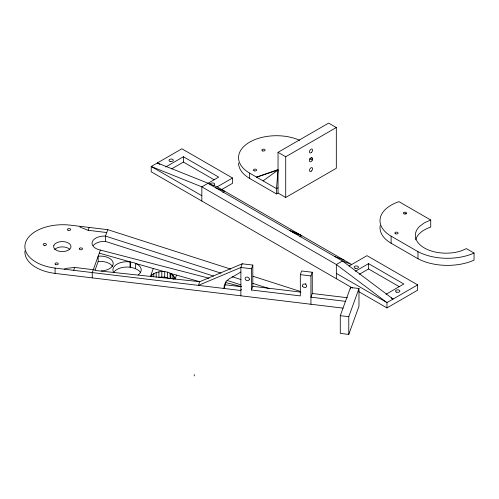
<?xml version="1.0" encoding="UTF-8"?>
<svg xmlns="http://www.w3.org/2000/svg" width="499" height="499" viewBox="0 0 499 499"><rect width="100%" height="100%" fill="white"/><g stroke="black" fill="none" stroke-linecap="round" stroke-linejoin="round"><path stroke-width="0.75" d="M277.856 169.629L256.611 177.139L278.037 170.028L276.502 188.628L276.502 193.943L278.037 193.057L285.709 197.479L336.32 168.263L336.32 127.526L328.654 123.097L278.037 152.32L278.037 193.057M240.874 272.017L231.617 277.5A17.353 13.866 19.9 0 0 224.257 285.553L223.982 288.459L225.311 284.786L225.585 281.879M64.702 269.248L64.97 268.518L74.707 267.458L93.282 269.697L97.074 270.676L199.737 281.698L242.202 263.796L252.818 265.075L252.818 286.332L251.49 290.006L300.323 295.901L300.323 274.643L301.652 270.969L312.268 272.248L312.268 293.499L310.939 297.179L345.333 301.327M80.227 226.346L79.965 227.076L88.148 230.301L106.73 232.54M73.665 270.333L74.707 267.458M88.148 230.301L89.19 227.425M220.957 273.14L105.445 236.083A12.487 7.211 0 0 0 92.303 241.797A12.487 7.211 0 0 0 100.386 250.074L92.246 272.573L92.246 277.887M230.763 269.123L107.772 229.665L105.445 236.083L105.445 241.397A12.487 7.211 0 0 0 93.257 245.477M95.084 270.04L98.166 261.52L98.166 256.205A12.843 7.416 0 0 1 113.105 262.63A12.843 7.416 0 0 1 101.203 270.907M130.058 261.931L130.058 267.246M252.818 265.075L251.49 268.755L240.874 267.476L198.409 285.378L199.737 281.698L170.477 273.383L170.477 278.692L164.72 277.088L164.72 271.774L153.293 268.493L150.473 276.303C156.468 269.597 172.08 269.454 175.105 279.003L176.515 275.099M242.202 263.796L240.874 267.476L240.874 295.813M241.316 289.27L240.874 290.499L55.09 268.088A37.961 21.912 0 0 1 25.692 242.158A37.961 21.912 0 0 1 70.615 225.186L107.772 229.665M310.939 304.265L310.939 275.928L312.268 272.248M340.287 315.68L350.485 287.486L358.981 288.509L358.981 306.218L348.776 334.411L340.287 333.388L340.287 315.68L348.776 316.703L358.981 288.509M263.085 180.881L278.037 170.028M165.674 167.003L183.426 156.755L218.699 177.12L201.833 186.863L151.216 166.491L151.216 171.806L352.537 288.042M171.594 168.899L183.426 162.069L214.04 179.746M159.905 164.427L157.353 162.955L217.171 186.863L232.503 178.006L232.503 183.32L221.169 189.863M222.866 192.427L224.837 191.285L215.637 187.749M278.037 152.32L285.709 156.748L336.32 127.526M278.037 187.743L276.502 188.628L249.662 173.128A37.961 21.912 0 0 1 247.966 143.182A37.961 21.912 0 0 1 299.612 140.244M299.862 236.882L301.833 235.74L292.632 232.197M349.051 266.036L367.021 255.663L417.632 284.885L417.632 290.2L386.956 307.908L358.613 291.547M355.407 271.225L368.549 263.634L403.828 284L386.083 294.248M359.349 274.263L368.549 268.949L399.169 286.626M417.632 284.885L386.956 302.6L336.345 273.377M415.679 239.832A30.782 17.771 0 0 1 430.724 227.095L430.724 220.009L424.35 222.835L419.459 226.515A30.782 17.771 0 0 0 424.35 247.966A30.782 17.771 0 0 0 461.506 250.791L466.403 248.621L474.05 253.037L474.05 260.122L471.343 261.283A43.656 25.206 0 0 1 417.969 258.738L391.129 243.238A37.961 21.912 0 0 1 380.188 225.598M474.05 253.037L471.343 254.197A43.656 25.206 0 0 1 417.969 251.652L391.129 236.158A37.961 21.912 0 0 1 398.988 201.677L430.724 220.009M164.72 277.088L158.9 277.232L158.9 271.918M300.323 274.643L310.939 275.928M252.818 286.332L300.891 292.127M312.268 293.499L347.429 297.741M225.311 284.786L241.435 286.725M24.925 251.028A37.961 21.912 0 0 0 55.09 273.402L343.044 308.132M100.386 250.074L209.012 278.217M225.604 282.521L241.447 286.626M99.276 253.136L130.663 262.062L130.663 267.377M153.293 268.493L135.397 263.41L135.397 268.724M252.993 276.259L300.417 291.466M232.06 276.702L240.948 279.552M252.793 283.357L269.086 288.578M105.445 241.397L213.553 276.078M226.877 280.357L240.948 284.867M289.563 230.426L298.764 233.969M291.098 231.311L300.298 234.854M334.81 256.548L344.011 260.091M311.002 157.397L312.312 158.158M404.932 213.129L406.08 213.797A1.628 0.942 0 0 0 406.342 212.661L406.08 212.468A1.628 0.942 0 0 0 403.778 212.468A1.628 0.942 0 0 0 403.778 213.797L404.115 213.946A1.628 0.942 0 0 0 406.08 213.797M309.673 158.514L312.305 160.036M238.547 162.948A37.961 21.912 0 0 0 249.662 178.442L276.502 193.943M232.503 178.006L181.892 148.783L151.216 166.491L201.833 195.714M217.171 186.863L351.683 264.52L342.476 260.977L207.964 183.32M391.172 297.947L393.093 299.057L342.476 260.977L336.345 264.52L201.833 186.863L201.833 201.028M417.969 251.652L417.969 258.738M391.129 236.158L391.129 243.238M386.956 307.908L386.956 302.6L336.345 264.52L336.345 278.692M368.549 263.634L368.549 268.949M350.485 287.486L350.485 289.002M348.776 316.703L348.776 334.411M285.709 156.748L285.709 197.479M251.49 268.755L251.49 290.006M249.662 173.128L249.662 178.442M194.254 374.574L194.254 375.903M183.426 156.755L183.426 162.069M174.762 277.319L174.762 278.835M173.764 275.729L173.764 279.521M172.161 274.313L172.161 278.866M170.04 273.14L170.04 278.454M167.514 272.279L167.514 277.594M161.795 271.656L161.795 276.97M156.187 272.56L156.187 277.113M153.798 273.539L153.798 276.577M151.858 274.812L151.858 276.327M55.09 268.088L55.09 273.402M210.69 184.83A2.171 1.254 0 0 1 211.826 183.027A2.171 1.254 0 0 1 214.701 183.988A2.171 1.254 0 0 1 212.568 185.46M305.899 283.875A2.171 1.734 19.9 0 1 305.351 283.75M98.166 261.52A12.843 7.416 0 0 1 112.693 266.765M54.64 249.556A8.676 5.009 0 0 1 69.654 249.213M113.972 272.092A14.153 8.171 0 0 1 129.696 267.165L134.212 268.144L137.892 269.94A14.153 8.171 0 0 1 140.319 272.342M138.154 274.955A14.153 8.171 0 0 0 137.892 264.626L134.212 262.83L129.696 261.856A14.153 8.171 0 0 0 113.523 272.254M53.855 245.471L53.649 246.774A8.676 5.009 0 0 0 66.292 251.028A8.676 5.009 0 0 0 67.627 242.614A8.676 5.009 0 0 0 53.855 245.471M249.363 279.128L249.294 279.577A2.171 1.734 19.9 0 1 246.431 280.407A2.171 1.734 19.9 0 1 245.402 277.762L245.739 277.438A2.171 1.734 19.9 0 1 248.053 277.332A2.171 1.734 19.9 0 1 249.363 279.128M79.36 248.502L79.272 248.745A1.628 0.942 0 0 0 80.564 249.737A1.628 0.942 0 0 0 82.435 249.126L82.522 248.882A1.628 0.942 0 0 0 81.231 247.897A1.628 0.942 0 0 0 79.36 248.502M309.891 159.287L309.661 159.799A2.171 1.254 -60 0 0 310.671 161.77L311.07 161.589A2.171 1.254 -60 0 0 312.137 160.41L312.368 159.898A2.171 1.254 -60 0 0 311.357 157.921L310.958 158.108A2.171 1.254 -60 0 0 309.891 159.287M44.891 245.396L44.467 245.383A1.628 0.942 0 0 1 43.207 244.267A1.628 0.942 0 0 1 45.135 243.543L45.534 243.624A1.628 0.942 0 0 1 46.395 244.653A1.628 0.942 0 0 1 44.891 245.396M262.655 150.923L262.318 150.773A1.628 0.942 0 0 1 262.318 149.444A1.628 0.942 0 0 1 264.62 149.444L264.875 149.638A1.628 0.942 0 0 1 264.62 150.773A1.628 0.942 0 0 1 262.655 150.923M170.072 161.383A2.171 1.254 0 0 0 173.321 160.298A2.171 1.254 0 0 0 170.072 159.212A2.171 1.254 0 0 0 170.072 161.383M396.611 292.171A2.171 1.254 0 0 0 399.861 291.085A2.171 1.254 0 0 0 396.611 290A2.171 1.254 0 0 0 396.611 292.171M355.194 268.262A2.171 1.254 0 0 0 358.45 267.177A2.171 1.254 0 0 0 355.194 266.092A2.171 1.254 0 0 0 355.194 268.262M254.216 170.845A1.628 0.942 0 0 0 256.661 170.028A1.628 0.942 0 0 0 254.216 169.217A1.628 0.942 0 0 0 254.216 170.845M311.413 171.063A2.171 1.254 -60 0 0 312.1 167.708A2.171 1.254 -60 0 0 309.53 169.984A2.171 1.254 -60 0 0 311.413 171.063M311.413 152.476A2.171 1.254 -60 0 0 312.1 149.114A2.171 1.254 -60 0 0 309.53 151.39A2.171 1.254 -60 0 0 311.413 152.476M395.345 233.719A1.628 0.942 0 0 0 398.065 233.301A1.628 0.942 0 0 0 396.075 232.147A1.628 0.942 0 0 0 395.345 233.719M302.731 286.445A2.171 1.734 19.9 0 0 306.405 286.894A2.171 1.734 19.9 0 0 304.571 284.012A2.171 1.734 19.9 0 0 302.731 286.445M55.557 264.501A1.628 0.942 0 0 0 58.233 263.99A1.628 0.942 0 0 0 56.131 262.904A1.628 0.942 0 0 0 55.557 264.501M67.976 230.176A1.628 0.942 0 0 0 70.652 229.671A1.628 0.942 0 0 0 68.55 228.586A1.628 0.942 0 0 0 67.976 230.176"/></g></svg>
